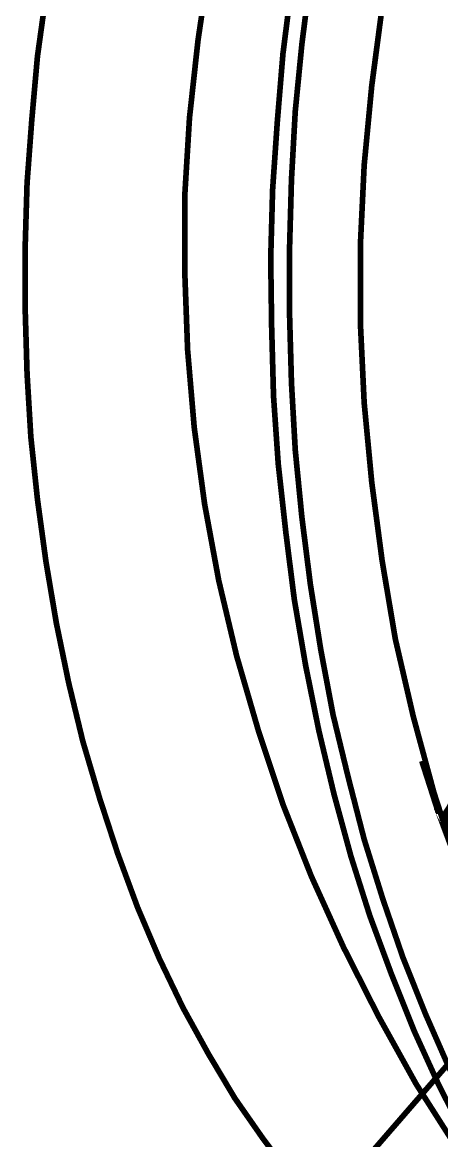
# Model space of a CAD drawing. Extents: x 0.1 to 11.6, y 0.3 to 16.2.
# Drawn here: x 4.085 to 4.825, y 4.31 to 6.283 of the extents above; entities that cross this region are included whole.
import ezdxf

# ---------------------------------------------------------------- set-up
doc = ezdxf.new("R2010")
doc.units = 0
doc.header["$MEASUREMENT"] = 0

msp = doc.modelspace()

# ---------------------------------------------------------------- linework, layer by layer
at = {"color": 0, "const_width": 0.01}
for points in [[(5.02001, 7.24164), (4.96001, 7.11501), (4.905, 6.98503), (4.85499, 6.85335), (4.81332, 6.72), (4.77501, 6.58501), (4.74501, 6.44835), (4.72, 6.31), (4.70167, 6.17165), (4.68832, 6.03168), (4.68164, 5.89165), (4.68164, 5.75168), (4.68832, 5.61165), (4.70167, 5.47168), (4.72, 5.33333), (4.74333, 5.19499), (4.77501, 5.05832), (4.81168, 4.92333), (4.85499, 4.78999), (4.90332, 4.65831), (4.95833, 4.53)], [(4.41499, 6.38667), (4.39501, 6.25168), (4.37999, 6.11501), (4.37169, 5.97835), (4.37169, 5.84169), (4.37668, 5.70503), (4.38835, 5.56836), (4.40668, 5.43332), (4.43164, 5.29833), (4.46332, 5.16499), (4.50168, 5.03331), (4.54497, 4.90332), (4.595, 4.77669), (4.65169, 4.65169), (4.71332, 4.53), (4.78, 4.41), (4.85335, 4.29497), (4.93332, 4.18332), (5.01665, 4.07497), (5.10667, 3.97168), (5.19997, 3.87169)], [(4.59332, 6.36333), (4.57835, 6.24501), (4.56668, 6.12668), (4.56, 6.00667), (4.55664, 5.88667), (4.55664, 5.76665), (4.56, 5.64665), (4.56668, 5.52832), (4.57835, 5.41), (4.59332, 5.29167), (4.61165, 5.17665), (4.63336, 5.06168), (4.66, 4.95167), (4.68832, 4.84169), (4.72168, 4.73503), (4.75667, 4.63336), (4.79665, 4.53331), (4.83832, 4.43832), (4.88336, 4.34668), (4.93001, 4.25836)], [(4.12668, 6.33165), (4.11165, 6.22331), (4.10167, 6.11165), (4.09332, 6), (4.09, 5.88835), (4.09, 5.77669), (4.09332, 5.66336), (4.09999, 5.55165), (4.11165, 5.44168), (4.12668, 5.33165), (4.14501, 5.22331), (4.16667, 5.11833), (4.19168, 5.01497), (4.22168, 4.91336), (4.25331, 4.81668), (4.28836, 4.72168), (4.32667, 4.63167), (4.36833, 4.54497), (4.41336, 4.46332), (4.46001, 4.38499), (4.50999, 4.31332), (4.56168, 4.24501)], [(4.56, 6.34668), (4.54497, 6.22835), (4.535, 6.10835), (4.52669, 5.98833), (4.52333, 5.86664), (4.52501, 5.74501), (4.52832, 5.62332), (4.53668, 5.50331), (4.55003, 5.38336), (4.565, 5.26497), (4.58501, 5.14833), (4.60835, 5.03331), (4.63499, 4.92165), (4.66499, 4.81168), (4.69835, 4.70665), (4.73665, 4.60335), (4.77669, 4.50331), (4.81999, 4.40831), (4.86664, 4.31668), (4.91499, 4.22999)], [(4.82497, 4.87332), (4.82667, 4.87668), (4.83165, 4.88835), (4.83832, 4.89833), (4.84332, 4.90831), (4.84831, 4.91997), (4.85335, 4.93001), (4.85835, 4.94168), (4.86333, 4.95167), (4.86833, 4.96332), (4.875, 4.97331), (4.87999, 4.98503), (4.88336, 4.99501), (4.88835, 5.00667), (4.89333, 5.01665), (4.90001, 5.02832), (4.91336, 5.03), (4.91336, 5.02832), (4.87332, 4.94336), (4.83165, 4.85667)], [(4.82667, 4.86833), (4.90001, 5.01833), (4.90668, 5.01833), (4.86833, 4.93832), (4.83003, 4.86003)], [(4.79335, 4.97), (4.81836, 4.89165), (4.78999, 4.97999)], [(4.815, 4.89501), (4.81668, 4.89501)], [(4.81668, 4.89833), (4.81836, 4.89833)], [(4.81836, 4.89165), (4.81999, 4.89165)], [(4.81836, 4.89165), (4.81999, 4.89165)], [(4.81836, 4.89165), (4.81999, 4.89165)], [(4.81999, 4.88667), (4.82167, 4.88667)], [(4.91997, 4.54167), (4.45167, 4.00168)]]:
    msp.add_lwpolyline(points, dxfattribs=at)
for points in [[(4.815, 4.89165), (4.81836, 4.89165), (4.815, 4.89165)], [(4.81999, 4.88667), (4.81999, 4.88835), (4.81999, 4.88997), (4.81836, 4.89165), (4.81836, 4.89333), (4.81836, 4.89501), (4.81668, 4.89665), (4.81668, 4.89833), (4.81668, 4.89665), (4.81836, 4.89501), (4.81836, 4.89333), (4.81999, 4.89165), (4.81999, 4.88997), (4.81999, 4.88835), (4.81999, 4.88667)], [(4.81836, 4.89165), (4.84999, 4.80664), (4.88499, 4.72168), (4.92333, 4.63835), (4.88499, 4.72168), (4.84999, 4.80664), (4.81836, 4.89165)]]:
    msp.add_lwpolyline(points, close=True, dxfattribs=at)

doc.saveas('drawing.dxf')
